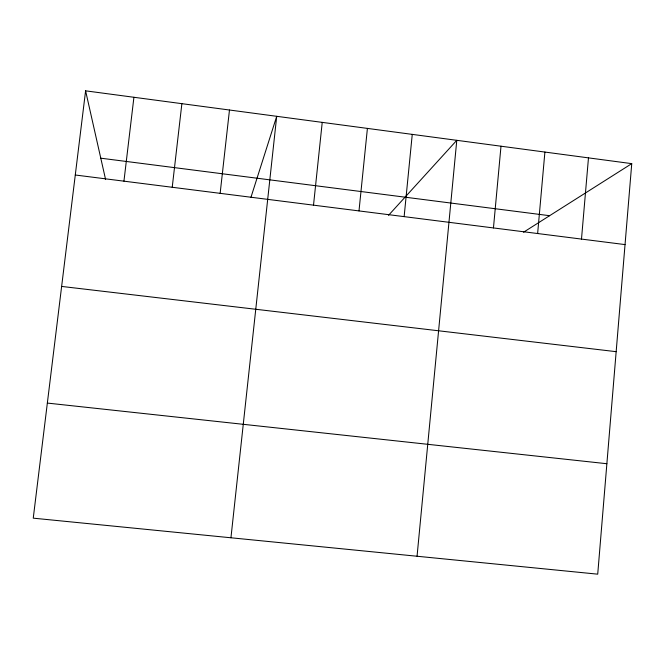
<?xml version="1.0" encoding="UTF-8"?>
<svg xmlns="http://www.w3.org/2000/svg" width="665" height="665" viewBox="0 0 665 665"><rect width="100%" height="100%" fill="white"/><g stroke="black" fill="none" stroke-linecap="round" stroke-linejoin="round"><path stroke-width="1" d="M631.75 163.64L597.719 574.169L33.25 518.16L85.594 90.831L631.75 163.64L523.546 232.218M581.493 239.084L588.475 157.871M537.636 233.531L544.901 152.061M493.455 227.937L501.003 146.209M417.055 556.248L456.788 140.315L388.518 215.344M404.137 216.632L412.258 134.38M358.992 210.921L367.413 128.403M313.514 205.161L322.226 122.377M230.946 537.777L276.715 116.308L250.929 197.397M220.14 193.34L229.475 110.016M172.227 187.281L181.878 103.665M123.939 181.163L133.923 97.273M47.348 403.081L606.871 463.721M61.637 286.424L616.164 351.677M75.286 175.003L625.042 244.595M100.781 158.187L549.598 215.701M85.594 90.831L105.602 179.55"/></g></svg>
